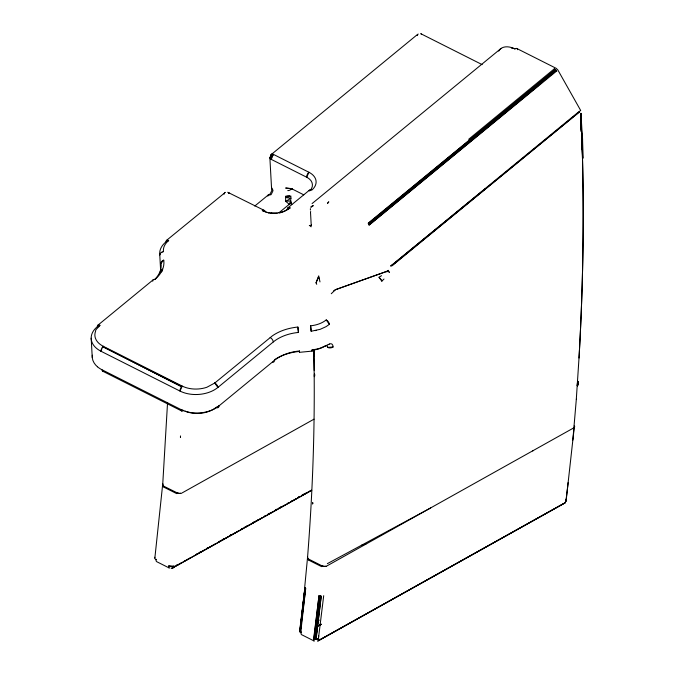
<?xml version="1.0" encoding="UTF-8"?>
<svg xmlns="http://www.w3.org/2000/svg" width="675" height="675" viewBox="0 0 675 675"><rect width="100%" height="100%" fill="white"/><g stroke="black" fill="none" stroke-linecap="round" stroke-linejoin="round"><path stroke-width="1.01" d="M224.1 194.164L224.623 192.679A3.847 2.194 50.7 0 1 225.307 192.392L166.379 240.511L165.847 241.996A26.958 17.499 -3.2 0 0 159.823 255.007A3.847 2.911 -8.9 0 1 161.873 252.172L162.194 252.02M417.234 35.572L418.12 33.995M167.527 403.051L162.683 485.089M574.442 427.486L574.661 426.6M577.673 385.467L578.019 381.738M177.685 493.062L176.715 492.801L176.631 493.594L163.966 487.215L163.797 486.278M577.699 384.413L577.884 381.459L577.775 384.548M577.851 385.087L578.036 382.16M300.755 631.918L300.417 629.767L299.793 630.256A3.856 1.915 7.3 0 0 299.582 630.703M324.54 566.376L321.612 565.802L321.536 566.595L308.863 560.216L307.986 558.512M576.307 399.254L579.007 358.02A2373.975 1197.695 -63.3 0 0 581.926 139.404L580.669 113.535L582.66 158.515L582.458 138.78L580.93 113.223L582.508 158.65A2374.515 1197.973 -63.3 0 1 579.015 358.012M577.859 384.817L578.019 381.746M290.832 199.522L290.638 200.888L285.685 201.302L290.967 198.366L290.841 196.003A3.847 2.498 -3.2 0 1 285.584 196.357L285.685 201.302L289.271 204.297A3.898 1.966 -63.3 0 1 290.073 203.808L290.832 203.681A3.982 2.008 -63.3 0 1 291.246 203.833L291.727 204.441M176.631 493.594L176.698 492.792M307.69 557.963L307.522 557.71C313.031 488.531 315.293 419.074 313.799 349.692M308.863 560.216L308.931 559.415M576.323 399.246L572.847 440.058L566.08 501.069L564.486 503.212M163.966 487.215L164.033 486.405M321.536 566.595L321.604 565.793M287.752 190.62A3.847 2.498 -3.2 0 0 290.461 189.785L290.815 188.713L292.25 188.806M572.83 440.066L574.273 427.629M304.729 586.946L307.538 557.542M92.306 355.202C91.682 359.657 94.095 363.968 97.436 366.77M313.909 639.031L319.039 595.443L313.639 638.913L317.098 639.596A3.847 1.898 7.1 0 0 318.279 639.411L318.71 635.875M156.271 559.744L155.613 559.263A3.831 1.932 6.4 0 1 154.811 558.512L162.675 484.431M154.659 557.862L154.676 557.702A3.847 1.915 7.3 0 1 154.896 557.255M312.036 350.603L312.171 351.127L312.179 349.768M300.139 631.969L305.302 588.085L299.978 631.817L301.168 632.745M300.729 632.399L305.682 588.381L300.316 632.121M320.583 595.882L315.841 639.546L321.249 595.966L316.111 639.571M318.322 639.411L323.705 595.679M565.928 501.162L568.173 482.465M299.649 631.319L304.906 587.613L299.978 631.817L305.016 587.773L299.742 631.513L299.557 630.863M271.552 188.241L269.857 157.494L270.734 155.874M162.641 484.591L163.375 486L177.382 492.952M160.785 270.785L160.971 269.511M300.881 632.222L301.042 632.526A3.856 1.941 -63.3 0 0 301.598 634.677L314.263 641.056A3.847 1.941 -63.3 0 1 313.613 639.697C312.896 637.867 320.043 638.322 318.836 639.917A3.637 2.523 60.6 0 1 318.465 640.567L317.739 641.098M309.623 191A15.922 10.336 -3.1 0 0 311.445 188.671C313.402 185.549 312.314 181.322 309.496 179.103A15.955 10.353 -3.2 0 0 306.669 177.221L271.257 159.376L270.532 156.052L270.92 154.82L417.378 34.56M307.707 557.364L307.792 557.153M316.718 284.318L316.043 282.85L318.718 275.873L319.975 281.914M291.634 204.348L290.638 200.888L289.271 204.297L278.859 212.853M316.043 282.85L318.566 276.843M298.215 329.813L298.418 332.454A37.218 24.157 -3.2 0 0 273.291 341.947L217.882 387.45A26.958 17.525 -3.1 0 1 179.955 391.053L100.988 351.245L101.748 349.599M102.507 347.962L103.267 346.317L182.25 386.108A23.102 14.96 -3.1 0 0 206.862 387.264L214.751 383.029L272.303 335.897A41.074 26.663 -3.2 0 1 297.886 327.054L298.181 329.501M269.857 157.494L270.177 158.482A3.637 2.346 -2.7 0 0 270.894 159.14L271.257 159.376L273.324 154.347A3.814 2.168 50.3 0 0 271.755 154.145M312.154 351.11L299.447 352.333L299.447 350.975A37.226 24.165 -3.2 0 0 274.312 360.475L218.903 405.97A26.958 17.499 -3.2 0 1 214.068 409.109C203.858 414.07 191.295 414.484 180.993 409.565L102.009 369.773A26.983 17.516 -3.2 0 1 97.445 366.77M299.447 352.333L299.447 350.975M162.743 484.27L162.987 483.933M498.69 51.131C501.837 45.25 510.005 46.204 514.958 49.03A3.856 1.941 -63.3 0 1 517.269 48.895M181.626 386.724L181.238 387.231A3.856 1.949 -63.3 0 0 180.571 388.387L180.385 388.817A3.856 1.949 -63.3 0 0 180.048 389.99L180.014 390.218A3.856 1.949 -63.3 0 0 179.963 391.036L182.25 386.108A3.847 1.941 -63.3 0 0 181.659 386.691L102.845 346.705A3.856 1.941 -63.3 0 0 100.988 351.245M154.499 279.644C158.92 275.501 161.992 269.418 161.055 263.25L163.738 260.153A40.078 26.013 -3.2 0 1 162.65 269.198L161.932 271.418L159.57 272.675L162.65 269.198A40.078 26.021 -3.2 0 1 154.794 279.501M381.535 275.678L379.038 277.239L381.822 281.163L383.991 279.037M574.4 427.52L326.531 566.148M331.273 293.726L335.45 289.693L387.796 271.012L388.547 271.536M100.997 351.236A26.958 17.482 -3.1 0 1 97.327 326.708A3.847 2.194 50.4 0 1 98.896 324.928C102.187 325.401 94.669 329.113 95.597 331.223A23.102 14.968 -3 0 0 103.3 346.292M103.267 346.317L102.845 346.705L181.659 386.691M386.859 271.865L388.488 270.523M468.644 139.32L554.285 68.842L554.799 69.145L554.285 68.842M368.288 223.459L555.306 69.533L368.246 223.13L368.643 224.083L556.234 70.487L555.812 70.014L368.643 224.083L368.947 224.851M538.701 85.328L369.056 225.113L556.622 71.044M579.344 111.299L390.842 265.992L485.671 188.393M386.75 271.662L388.378 270.321M270.92 154.82L271.747 154.145M97.917 325.181L153.326 279.686M254.762 206.052L268.38 194.873M287.837 207.892L309.42 190.173M312.078 203.58L501.078 48.414M391.947 265.528L579.665 111.738L392.074 265.781L391.821 265.275L390.842 265.992M566.08 501.069L566.603 500.175L565.996 499.281M166.379 240.511L166.523 240.41A3.864 2.202 50.8 0 1 167.695 240.233L167.889 240.275A3.856 2.194 50.5 0 1 168.657 240.578A23.102 14.993 -3.3 0 0 163.493 251.716A3.847 2.911 -8.9 0 0 162.186 252.037M580.07 110.919L580.576 110.565M333.568 290.959L335.45 289.693L387.796 271.012L389.407 272.244M327.442 344.976L320.338 348.131A26.958 17.55 -3.1 0 1 312.188 349.81M182.098 492.927L314.018 419.167M206.373 548.699L208.212 547.67M223.813 538.954L221.974 539.983L223.864 538.962M229.314 535.883L231.154 534.853L229.382 535.891M244.915 527.167L246.755 526.137L244.991 527.175M252.256 523.066L254.095 522.037M267.857 514.35L269.696 513.321M275.198 510.249L277.037 509.22M278.868 508.199L281.627 506.655M298.139 497.433L299.978 496.403M301.809 495.374L304.56 493.838M172.707 567.717L174.538 566.696M176.377 565.667L181.879 562.587M183.718 561.566L190.139 557.98M195.64 554.901L197.48 553.871M199.311 552.85L204.82 549.771M206.651 548.75L215.823 543.62M218.582 542.084L220.413 541.055M222.252 540.034L227.753 536.954M229.593 535.933L238.764 530.803M241.515 529.267L243.354 528.238M245.185 527.209L250.695 524.138M252.526 523.108L261.698 517.987M264.457 516.442L266.288 515.422M268.127 514.392L273.628 511.321M275.468 510.292L277.298 509.271M279.138 508.241L284.639 505.162M287.39 503.626L289.229 502.605M291.06 501.576L296.57 498.496M298.401 497.475L300.24 496.446M302.071 495.425L307.572 492.345M309.412 491.324L311.243 490.295M311.715 490.303L172.024 568.249L311.622 490.312M532.676 450.925L533.478 450.478M318.743 619.802L316.913 620.831L318.819 619.785M316.988 621.726L318.819 620.696M315.799 626.138L317.638 625.117M316.043 626.358L317.874 625.328M316.288 626.543L318.119 625.514M316.567 626.721L321.148 624.156M315.883 627.362L321.384 624.291M565.279 502.647L318.465 640.567L565.093 502.824M317.908 641.022L564.891 502.985M195.387 554.858L197.227 553.829M206.415 548.708L208.254 547.678M218.354 542.042L220.193 541.013M241.321 529.225L243.16 528.204M252.34 523.074L254.18 522.053M256.019 521.024L258.77 519.488M264.288 516.417L266.119 515.388M267.958 514.367L269.798 513.337M275.307 510.266L277.147 509.237M278.986 508.216L281.737 506.68M287.255 503.601L289.086 502.58M290.925 501.55L292.764 500.529M298.274 497.45L300.113 496.429M301.944 495.399L307.462 492.328M327.35 563.667L430.675 507.963M310.23 189.894A3.856 2.228 51.7 0 1 311.631 190.24A19.769 12.833 -3.2 0 0 308.956 172.285L273.535 154.44L270.532 156.052L273.324 154.347L270.743 155.41M165.847 241.996L168.657 240.562M287.314 209.368L290.123 207.942A3.856 2.168 50 0 0 289.406 207.697A3.847 2.194 50.4 0 0 287.305 209.368A15.913 10.336 -3.1 0 1 283.365 211.739L281.888 212.296M97.327 326.717L100.136 325.282M185.127 411.176A23.102 14.985 -3.2 0 0 216.084 407.396L218.903 405.97M172.707 568.148L173.602 567.523A3.856 2.675 60.4 0 0 174.142 566.148L173.121 566.485A3.847 1.915 7.3 0 1 172.201 566.587L169.594 566.249A3.847 1.915 7.3 0 1 168.742 565.903A3.847 1.941 -63.3 0 0 169.366 568.055L156.701 561.676A3.847 1.941 -63.3 0 1 156.043 560.309L155.984 559.229M319.022 639.141L318.583 639.326M290.689 189.38L292.064 188.814L285.643 188.038L291.423 188.587M281.019 212.583L279.29 213.005M325.696 566.367L326.211 566.207M325.898 345.862L326.506 345.777A3.856 1.949 -63.3 0 1 327.662 347.406L333.079 346.992A7.703 3.89 -63.3 0 0 330.429 343.735L329.864 343.87A9.34 3.451 -44.2 0 0 329.434 344.022M315.318 330.623L316.558 330.353M361.834 545.071L365.842 544.21M180.79 493.366L181.221 493.231M180.487 493.408L180.925 493.29M325.823 566.291L324.743 566.452M289.229 196.113L285.626 196.611L289.794 196.13M326.194 319.933A23.102 14.951 -3.2 0 1 310.618 325.797L311.158 331.248L320.169 329.332L326.067 326.649L329.358 324.371L326.227 319.95A3.847 2.185 50.6 0 1 329.358 324.371M287.423 196.206L285.618 196.374L289.794 196.079M277.223 213.359L270.709 213.275M180.166 493.442L180.613 493.332M325.519 566.333L323.848 566.418M310.247 189.92L309.58 190.072A3.856 2.194 50.7 0 0 309.04 190.612M180.082 493.374L179.508 493.45M179.837 493.45L180.301 493.366M179.752 493.374L179.17 493.433M168.742 565.903L174.125 566.139M290.815 188.713L292.064 188.814M178.841 493.408L179.305 493.358M178.748 493.298L177.55 493.13M178.504 493.358L178.976 493.332M285.542 197.446L290.967 198.366M171.787 568.232L171.037 568.029M178.31 493.222L177.787 493.087M323.215 566.224L322.093 565.878M228.403 193.269L228.943 193.413M268.456 212.802L269.46 213.047M264.929 211.494L264.743 210.651L263.123 210.085A3.847 1.941 -63.3 0 0 262.322 210.575L264.929 211.494A15.913 10.336 -3.1 0 0 266.077 212.018M310.078 225.703L309.319 225.416A3.864 2.177 50.1 0 0 310.07 225.686L311.108 226.817M227.694 192.248L264.743 210.651M322 565.844L308.677 559.119M516.89 48.541L556.217 68.352L557.812 69.905L580.677 110.464M420.964 33.792L482.161 64.623M291.566 188.688L303.758 194.83M102.684 371.183L181.668 410.974M379.038 277.239L381.569 280.26A3.856 1.974 47.3 0 1 381.822 281.163M574.18 425.925L574.653 426.558M307.994 558.748L307.555 558.039M555.812 70.014L556.234 70.487M163.173 485.62L162.852 485.131M214.751 383.029L217.882 387.45M556.428 70.757L556.782 71.314M229.39 192.966L229.492 193.404M300.417 629.767L300.966 632.526M319.056 277.973L319.258 278.994M310.627 325.839L311.158 331.248M290.638 200.888L291.06 203.791M297.886 327.046L298.418 332.454M102.009 369.773L102.035 370.018A3.847 1.941 -63.3 0 0 103.57 371.258M300.426 630.644L300.4 630.062M159.705 253.631L160.675 271.131M91.184 338.2L92.247 357.531M582.55 139.354L582.533 138.611L583.023 158.043M581.867 148.778L581.513 136.595L581.943 148.821M314.103 350.468L314.204 355.598M314.584 374.077L314.626 376.135L314.575 374.026M314.069 349.836L314.204 356.147M310.416 210.009L310.399 208.659M313.816 349.616L314.204 370.44M314.288 374.583L314.322 376.692M272.27 188.603A7.703 3.89 -63.3 0 1 269.426 194.729M269.047 195.185A7.703 3.89 -63.3 0 1 268.658 195.615M333.07 346.984A3.856 2.413 -1.9 0 1 327.653 347.414M216.093 407.405A3.864 2.202 50.7 0 0 217.561 407.759A3.856 2.194 51.2 0 0 218.886 405.962M517.362 49.064A3.856 1.941 -63.3 0 1 517.539 49.697M388.513 271.527A3.847 0.506 31.4 0 1 389.315 272.168M271.257 159.376A3.864 1.949 -63.3 0 1 271.35 158.254L271.536 157.537A3.864 1.949 -63.3 0 1 273.544 154.432M271.696 187.422A3.856 2.498 -3.2 0 0 272.945 189.996A3.847 1.941 -63.3 0 1 272.869 191.05L271.291 194.307A3.847 1.941 -63.3 0 1 270.667 194.915L270.422 194.813A3.856 2.194 50.6 0 0 269.713 194.602A3.814 2.185 51.4 0 0 269.266 194.552A3.856 2.194 50.6 0 0 267.857 196.113M324.785 346.267A23.102 15.002 -3.2 0 1 311.977 350.215M274.438 359.767A41.074 26.629 -3.2 0 1 276.007 358.762M276.817 358.282A41.074 26.629 -3.2 0 1 299.244 351.456M270.16 337.534A3.847 2.194 50.6 0 1 273.282 341.938M214.743 383.003A3.856 2.236 51.2 0 1 216.422 384.311L216.608 384.564A3.847 2.185 50.6 0 1 217.569 386.151A3.856 2.16 51.2 0 1 217.856 387.433M271.08 213.013A19.777 12.859 -3.3 0 1 262.305 210.592M290.098 207.934A19.769 12.757 -3.1 0 1 271.105 212.92M161.055 263.25A3.856 2.928 -8.6 0 1 163.738 260.162M324.692 346.41A3.383 0.675 -27.8 0 1 325.73 346.005M328.607 344.393A9.56 3.333 -42.6 0 1 329.417 344.048M511.338 48.043A20.275 11.576 50.8 0 1 514.991 48.803M268.49 212.819A15.913 10.336 -3.1 0 1 267.249 212.456M420.829 33.758A3.839 1.468 -72.4 0 1 421.301 34.104M152.744 281.213A3.847 2.185 50.8 0 1 153.495 279.585L153.875 279.458A3.847 2.185 50.8 0 1 154.744 279.492M310.711 211.503A3.856 2.498 -3.1 0 0 310.525 212.549L311.259 225.847A3.856 2.498 -3.2 0 1 311.512 224.682M272.472 362.247A3.831 2.185 50.8 0 0 273.113 362.256A3.856 2.211 51.6 0 0 273.485 362.146L273.721 362.002A3.831 2.185 50.8 0 0 274.295 360.484M327.856 344.807A9.501 3.139 -41.6 0 1 328.573 344.444M577.479 382.885L577.302 385.796L577.479 382.885M180.512 436.134L180.444 437.257L180.512 436.134M312.744 502.757L312.677 503.871L312.744 502.757M577.623 382.784L577.446 385.695L577.64 382.767M577.749 382.666L577.564 385.585L577.758 382.657M577.673 381.189L577.488 384.142L577.682 381.206M577.792 381.324L577.606 384.277L577.792 381.324M320.254 595.822L315.115 639.419L320.254 595.822M308.956 172.285L306.669 177.221A3.847 1.941 -63.3 0 1 308.956 172.285M327.535 203.327L328.733 201.943L327.535 203.327M313.158 205.723L310.854 207.343A3.856 1.536 -6.3 0 1 312.086 206.094L313.158 205.723M177.93 564.595L176.091 565.616L177.938 564.595M200.872 551.77L199.032 552.8L200.905 551.779M318.769 620.367L316.938 621.397L318.777 620.392M183.6 410.476L181.018 409.809A3.847 1.941 -63.3 0 0 183.6 410.476M581.242 131.465L580.837 124.259L581.226 131.456"/></g></svg>
